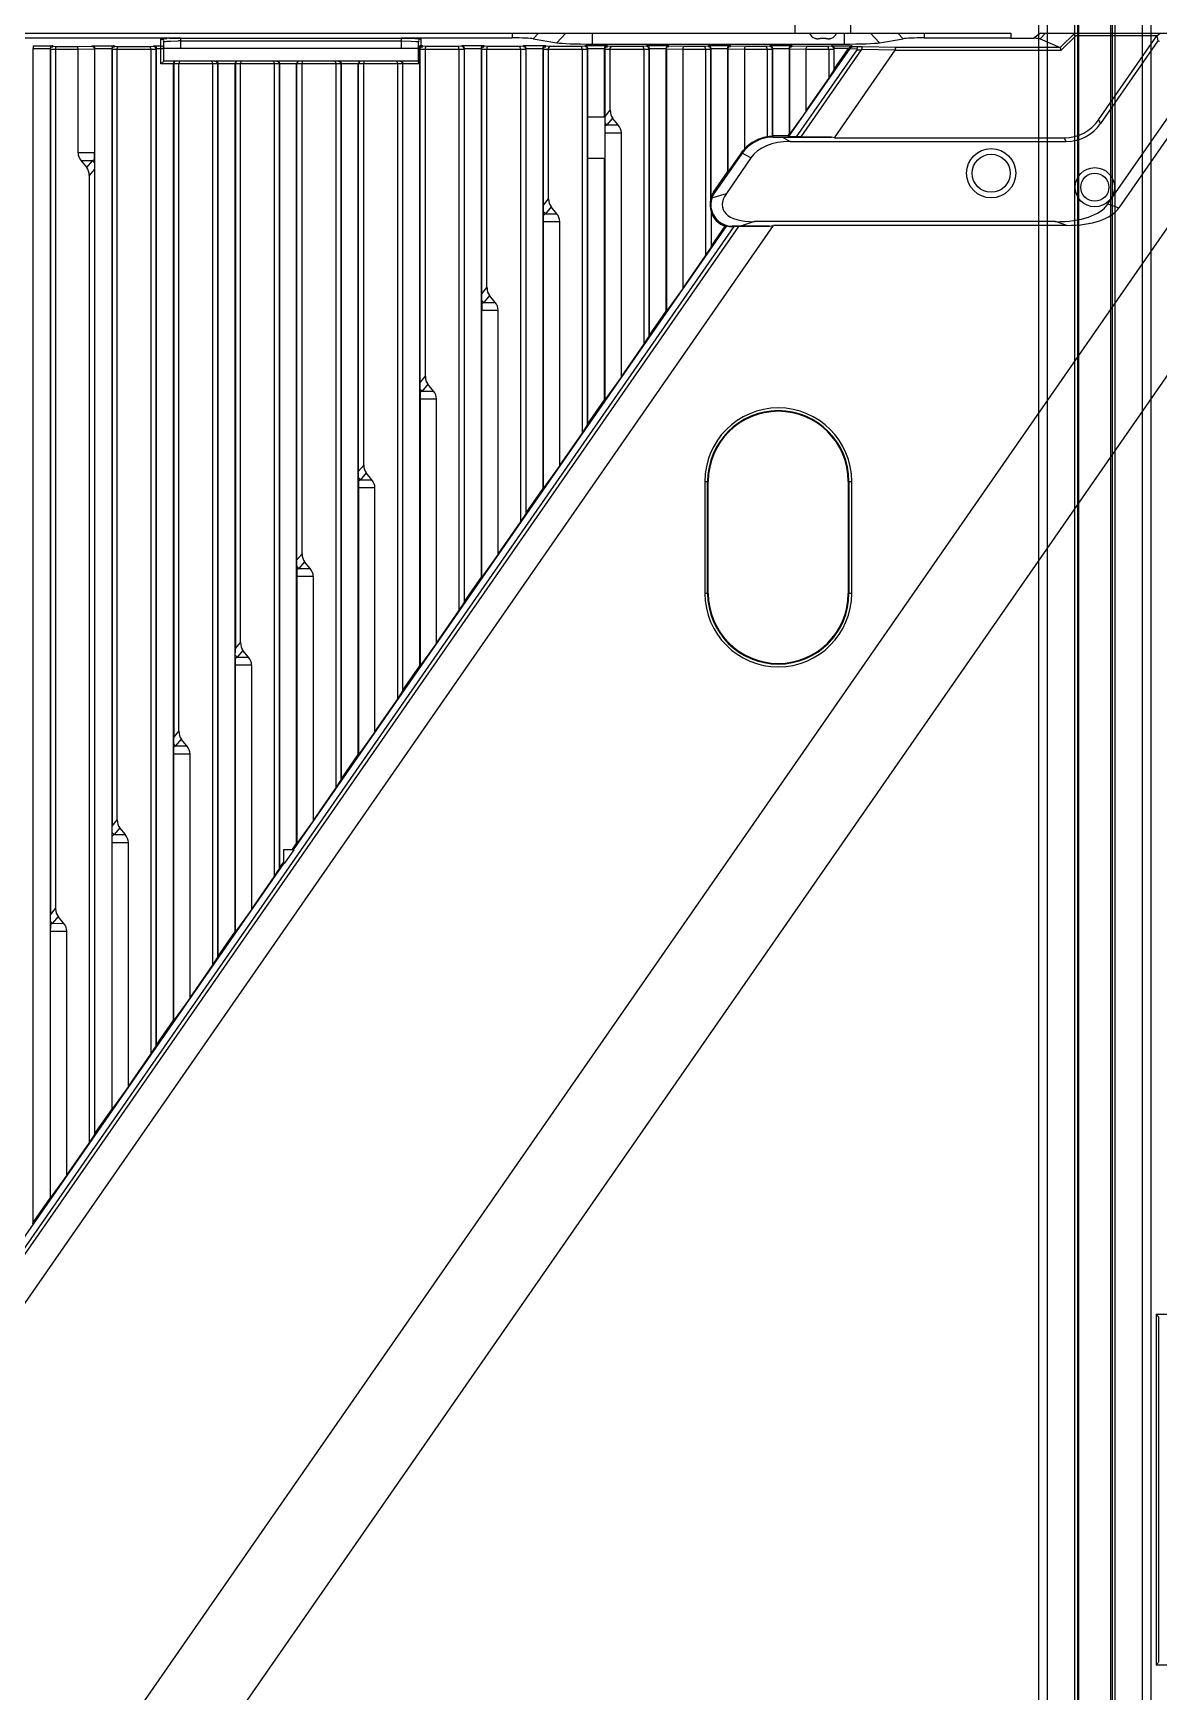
# Model space of a CAD drawing. Header units: millimetres. Extents: x 389 to 17466, y 310 to 5904.
# Drawn here: x 14527 to 14727.9, y 3277.6 to 3573.6 of the extents above; entities that cross this region are included whole.
import ezdxf

# ---------------------------------------------------------------- set-up
doc = ezdxf.new("R2010")
doc.units = ezdxf.units.MM

# ---------------------------------------------------------------- blocks, each defined once
blk = doc.blocks.new('aszfxn')
at = {"color": 7, "linetype": 'Continuous'}
for p, q in [((9650.37, 3305.69), (9650.37, 3308.69)), ((9660.32, 3305.69), (9660.32, 3308.69)), ((9505.35, 3305.69), (9688.85, 3305.69)), ((9505.35, 3304.85), (9540.65, 3304.85)), ((9537.15, 3300.19), (9537.15, 3304.63)), ((9537.6, 3304.35), (9537.65, 3304.13)), ((9538.69, 3304.78), (9540.65, 3304.81)), ((9538.86, 3304.28), (9540.25, 3304.31)), ((9540.65, 3304.81), (9540.65, 3302.98)), ((9540.65, 3304.81), (9580.05, 3304.81)), ((9540.65, 3304.32), (9580.05, 3304.32)), ((9580.05, 3304.85), (9599.85, 3304.85)), ((9580.05, 3304.81), (9580.05, 3302.98)), ((9580.05, 3304.81), (9582.01, 3304.78)), ((9580.05, 3304.32), (9581.82, 3304.28)), ((9581.82, 3304.28), (9582.67, 3304.22)), ((9583.52, 3304.66), (9583.55, 3304.63)), ((9583.55, 3304.63), (9583.55, 3303.45)), ((9599.85, 3305.69), (9599.85, 3304.85)), ((9604.54, 3305.69), (9603.61, 3304.7)), ((9603.61, 3304.7), (9607.83, 3303.99)), ((9607.83, 3303.99), (9609.43, 3305.69)), ((9614.13, 3305.69), (9614.13, 3303.74)), ((9659.13, 3305.69), (9659.13, 3303.74)), ((9663.82, 3305.69), (9665.43, 3303.99)), ((9665.43, 3303.99), (9669.64, 3304.7)), ((9669.64, 3304.7), (9668.71, 3305.69)), ((9673.41, 3305.69), (9673.41, 3304.85)), ((9673.41, 3304.85), (9688.85, 3304.85)), ((9688.85, 3305.69), (9688.85, 3304.85)), ((9689.35, 3304.79), (9692.94, 3304.79)), ((9694.16, 3305.69), (9692.94, 3304.79)), ((9695.08, 3305.69), (9694.07, 3304.67)), ((9694.07, 3304.67), (9697.67, 3303.14)), ((9694.16, 3305.69), (9720.05, 3305.69)), ((9700.26, 3305.69), (9697.67, 3303.14)), ((9700.47, 3305.19), (9697.87, 3302.64)), ((9714.93, 3305.19), (9700.47, 3305.19)), ((9704.54, 3290.23), (9714.93, 3305.19)), ((9715.13, 3304.31), (9704.89, 3289.57)), ((9714.93, 3305.19), (9715.54, 3305.69)), ((9714.95, 3305.22), (9715.13, 3304.31)), ((9715.13, 3304.31), (9715.42, 3304.29)), ((9514.32, 3303.4), (9514.37, 3303.45)), ((9514.35, 3093.42), (9514.35, 3302.95)), ((9514.35, 3302.95), (9517.35, 3302.95)), ((9514.37, 3303.45), (9517.82, 3303.45)), ((9517.35, 3302.95), (9517.35, 3097.74)), ((9517.35, 3302.93), (9517.43, 3302.84)), ((9517.43, 3302.86), (9518.35, 3302.81)), ((9517.43, 3302.84), (9517.43, 3148.35)), ((9517.82, 3303.45), (9517.92, 3303.35)), ((9517.92, 3303.35), (9518.55, 3303.32)), ((9518.35, 3302.82), (9522.35, 3302.82)), ((9518.35, 3302.81), (9518.35, 3149.43)), ((9518.55, 3303.32), (9522.23, 3303.32)), ((9522.23, 3303.32), (9524.81, 3303.39)), ((9522.35, 3302.82), (9525.29, 3302.9)), ((9522.35, 3284.32), (9522.35, 3302.82)), ((9524.81, 3303.39), (9524.87, 3303.45)), ((9524.87, 3303.45), (9528.82, 3303.45)), ((9525.29, 3302.87), (9525.35, 3302.93)), ((9525.29, 3302.9), (9525.29, 3284.31)), ((9525.35, 3109.25), (9525.35, 3302.95)), ((9525.35, 3302.95), (9528.35, 3302.95)), ((9528.35, 3302.95), (9528.35, 3113.57)), ((9528.35, 3302.93), (9528.43, 3302.84)), ((9528.43, 3302.86), (9529.35, 3302.81)), ((9528.43, 3302.84), (9528.43, 3164.18)), ((9528.82, 3303.45), (9528.92, 3303.35)), ((9528.92, 3303.35), (9529.55, 3303.32)), ((9529.35, 3165.27), (9529.35, 3302.82)), ((9529.35, 3302.82), (9535.35, 3302.82)), ((9529.55, 3303.32), (9535.14, 3303.32)), ((9535.14, 3303.32), (9535.78, 3303.35)), ((9535.35, 3302.81), (9536.26, 3302.86)), ((9535.35, 3302.82), (9535.35, 3123.42)), ((9535.78, 3303.35), (9535.87, 3303.45)), ((9535.87, 3303.45), (9537.15, 3303.45)), ((9536.26, 3302.84), (9536.35, 3302.93)), ((9536.26, 3302.86), (9536.26, 3124.82)), ((9536.35, 3125.09), (9536.35, 3302.95)), ((9536.35, 3302.95), (9537.65, 3302.95)), ((9537.65, 3300.69), (9537.65, 3304.13)), ((9580.05, 3302.98), (9540.65, 3302.98)), ((9583.05, 3304.13), (9583.05, 3300.59)), ((9583.24, 3303.34), (9583.17, 3303.26)), ((9583.25, 3302.95), (9583.25, 3300.19)), ((9583.35, 3302.95), (9583.25, 3302.95)), ((9583.35, 3192.74), (9583.35, 3302.95)), ((9583.42, 3303.31), (9583.46, 3303.26)), ((9583.43, 3303.19), (9583.46, 3303.05)), ((9583.43, 3302.86), (9584.35, 3302.81)), ((9583.43, 3243.35), (9583.43, 3302.84)), ((9583.82, 3303.45), (9583.55, 3303.45)), ((9583.67, 3303.28), (9583.81, 3303.21)), ((9583.82, 3303.45), (9583.92, 3303.35)), ((9584.55, 3303.32), (9583.92, 3303.35)), ((9584.35, 3302.82), (9590.35, 3302.82)), ((9584.35, 3244.44), (9584.35, 3302.81)), ((9590.14, 3303.32), (9584.55, 3303.32)), ((9590.78, 3303.35), (9590.14, 3303.32)), ((9590.35, 3302.81), (9591.26, 3302.86)), ((9590.35, 3302.81), (9590.35, 3202.59)), ((9590.87, 3303.45), (9590.78, 3303.35)), ((9594.82, 3303.45), (9590.87, 3303.45)), ((9591.26, 3302.84), (9591.35, 3302.93)), ((9591.26, 3302.84), (9591.26, 3203.99)), ((9591.35, 3302.95), (9594.35, 3302.95)), ((9591.35, 3204.26), (9591.35, 3302.93)), ((9594.35, 3208.58), (9594.35, 3302.95)), ((9594.35, 3302.93), (9594.43, 3302.84)), ((9594.43, 3302.86), (9595.35, 3302.81)), ((9594.43, 3259.19), (9594.43, 3302.84)), ((9594.92, 3303.35), (9594.82, 3303.45)), ((9595.55, 3303.32), (9594.92, 3303.35)), ((9595.35, 3302.82), (9601.35, 3302.82)), ((9595.35, 3260.27), (9595.35, 3302.81)), ((9601.14, 3303.32), (9595.55, 3303.32)), ((9601.78, 3303.35), (9601.14, 3303.32)), ((9601.35, 3302.81), (9602.26, 3302.86)), ((9601.35, 3302.81), (9601.35, 3218.42)), ((9601.87, 3303.45), (9601.78, 3303.35)), ((9605.82, 3303.45), (9601.87, 3303.45)), ((9602.26, 3302.84), (9602.35, 3302.93)), ((9602.26, 3302.84), (9602.26, 3219.83)), ((9602.35, 3302.95), (9605.35, 3302.95)), ((9602.35, 3220.09), (9602.35, 3302.93)), ((9605.35, 3224.41), (9605.35, 3302.95)), ((9605.35, 3302.93), (9605.43, 3302.84)), ((9605.43, 3302.86), (9606.35, 3302.81)), ((9605.43, 3275.02), (9605.43, 3302.84)), ((9605.92, 3303.35), (9605.82, 3303.45)), ((9606.55, 3303.32), (9605.92, 3303.35)), ((9606.35, 3302.82), (9612.35, 3302.82)), ((9606.35, 3276.11), (9606.35, 3302.81)), ((9612.14, 3303.32), (9606.55, 3303.32)), ((9612.78, 3303.35), (9612.14, 3303.32)), ((9612.35, 3302.81), (9613.26, 3302.86)), ((9612.35, 3302.81), (9612.35, 3234.26)), ((9612.87, 3303.45), (9612.78, 3303.35)), ((9616.82, 3303.45), (9612.87, 3303.45)), ((9613.26, 3302.84), (9613.35, 3302.93)), ((9613.26, 3302.84), (9613.26, 3235.66)), ((9613.35, 3302.95), (9616.35, 3302.95)), ((9613.35, 3290.69), (9613.35, 3302.93)), ((9614.13, 3303.74), (9659.13, 3303.74)), ((9616.35, 3290.69), (9616.35, 3302.95)), ((9616.35, 3302.93), (9616.43, 3302.84)), ((9616.43, 3302.86), (9617.35, 3302.81)), ((9616.43, 3290.85), (9616.43, 3302.84)), ((9616.92, 3303.35), (9616.82, 3303.45)), ((9617.55, 3303.32), (9616.92, 3303.35)), ((9617.35, 3302.82), (9623.35, 3302.82)), ((9617.35, 3291.94), (9617.35, 3302.81)), ((9623.14, 3303.32), (9617.55, 3303.32)), ((9623.78, 3303.35), (9623.14, 3303.32)), ((9623.35, 3302.81), (9624.26, 3302.86)), ((9623.35, 3302.81), (9623.35, 3250.09)), ((9623.87, 3303.45), (9623.78, 3303.35)), ((9627.82, 3303.45), (9623.87, 3303.45)), ((9624.26, 3302.84), (9624.35, 3302.93)), ((9624.26, 3302.84), (9624.26, 3251.5)), ((9624.35, 3302.95), (9627.35, 3302.95)), ((9624.35, 3251.76), (9624.35, 3302.93)), ((9627.35, 3256.08), (9627.35, 3302.95)), ((9627.35, 3302.93), (9627.4, 3302.87)), ((9627.4, 3302.9), (9627.4, 3256.06)), ((9627.4, 3302.9), (9630.35, 3302.82)), ((9627.89, 3303.39), (9627.82, 3303.45)), ((9630.47, 3303.32), (9627.89, 3303.39)), ((9630.35, 3260.17), (9630.35, 3302.82)), ((9630.35, 3302.82), (9634.35, 3302.82)), ((9634.14, 3303.32), (9630.47, 3303.32)), ((9634.78, 3303.35), (9634.14, 3303.32)), ((9634.35, 3302.81), (9635.26, 3302.86)), ((9634.35, 3302.81), (9634.35, 3265.93)), ((9634.87, 3303.45), (9634.78, 3303.35)), ((9638.82, 3303.45), (9634.87, 3303.45)), ((9635.26, 3302.84), (9635.35, 3302.93)), ((9635.26, 3302.84), (9635.26, 3275.97)), ((9635.35, 3302.95), (9638.35, 3302.95)), ((9635.35, 3276.43), (9635.35, 3302.93)), ((9638.35, 3280.98), (9638.35, 3302.95)), ((9638.35, 3302.93), (9638.4, 3302.87)), ((9638.4, 3302.9), (9641.35, 3302.82)), ((9638.4, 3280.99), (9638.4, 3302.87)), ((9638.89, 3303.39), (9638.82, 3303.45)), ((9641.47, 3303.32), (9638.89, 3303.39)), ((9641.35, 3285.03), (9641.35, 3302.82)), ((9641.35, 3302.82), (9645.35, 3302.82)), ((9645.14, 3303.32), (9641.47, 3303.32)), ((9645.78, 3303.35), (9645.14, 3303.32)), ((9645.35, 3302.81), (9646.26, 3302.86)), ((9645.35, 3302.81), (9645.35, 3287.18)), ((9645.87, 3303.45), (9645.78, 3303.35)), ((9649.82, 3303.45), (9645.87, 3303.45)), ((9646.26, 3302.84), (9646.35, 3302.93)), ((9646.26, 3302.84), (9646.26, 3287.29)), ((9646.35, 3302.95), (9649.35, 3302.95)), ((9646.35, 3287.35), (9646.35, 3302.93)), ((9660.11, 3302.96), (9649.19, 3287.24)), ((9649.35, 3287.75), (9649.35, 3302.95)), ((9649.35, 3302.93), (9649.4, 3302.87)), ((9649.4, 3302.9), (9652.35, 3302.82)), ((9649.4, 3287.73), (9649.4, 3302.87)), ((9649.89, 3303.39), (9649.82, 3303.45)), ((9652.47, 3303.32), (9649.89, 3303.39)), ((9661.35, 3302.74), (9650.56, 3287.21)), ((9651.41, 3287.21), (9662.2, 3302.74)), ((9652.35, 3291.84), (9652.35, 3302.82)), ((9652.35, 3302.82), (9656.35, 3302.82)), ((9656.14, 3303.32), (9652.47, 3303.32)), ((9656.78, 3303.35), (9656.14, 3303.32)), ((9656.35, 3302.81), (9657.26, 3302.86)), ((9656.35, 3302.81), (9656.35, 3297.6)), ((9656.87, 3303.45), (9656.78, 3303.35)), ((9656.87, 3303.45), (9660.49, 3303.45)), ((9657.26, 3302.84), (9657.35, 3302.93)), ((9657.26, 3302.84), (9657.26, 3299)), ((9657.35, 3299.26), (9659.91, 3302.95)), ((9659.91, 3302.95), (9657.35, 3302.95)), ((9657.35, 3299.26), (9657.35, 3302.93)), ((9657.36, 3287.02), (9668.21, 3302.64)), ((9660.18, 3303.05), (9660.09, 3303.22)), ((9660.11, 3302.96), (9661.42, 3302.91)), ((9660.58, 3303.28), (9660.49, 3303.45)), ((9661.55, 3303.24), (9660.58, 3303.28)), ((9661.35, 3302.74), (9662.2, 3302.74)), ((9662.32, 3303.24), (9661.55, 3303.24)), ((9662.24, 3302.85), (9668.25, 3302.74)), ((9668.33, 3303.14), (9662.32, 3303.24)), ((9668.21, 3302.64), (9670.92, 3302.67)), ((9670.92, 3303.14), (9668.33, 3303.14)), ((9697.67, 3303.14), (9670.92, 3303.14)), ((9670.92, 3302.67), (9697.87, 3302.64)), ((9697.87, 3302.64), (9697.71, 3303.04)), ((9537.65, 3300.69), (9537.15, 3300.19)), ((9539.35, 3300.19), (9537.15, 3300.19)), ((9539.82, 3300.69), (9537.65, 3300.69)), ((9539.35, 3300.19), (9539.35, 3129.41)), ((9539.41, 3300.45), (9539.45, 3300.29)), ((9539.43, 3300.19), (9539.43, 3180.01)), ((9547.26, 3300.19), (9539.43, 3300.19)), ((9546.78, 3300.69), (9539.92, 3300.69)), ((9540.35, 3181.1), (9540.35, 3300.19)), ((9540.37, 3300.44), (9540.4, 3300.29)), ((9546.32, 3300.44), (9546.3, 3300.29)), ((9546.35, 3300.19), (9546.35, 3139.25)), ((9550.82, 3300.69), (9546.87, 3300.69)), ((9547.28, 3300.45), (9547.25, 3300.29)), ((9547.26, 3300.19), (9547.26, 3140.66)), ((9547.35, 3140.92), (9547.35, 3300.19)), ((9550.35, 3300.19), (9547.35, 3300.19)), ((9550.35, 3300.19), (9550.35, 3145.24)), ((9550.41, 3300.45), (9550.45, 3300.29)), ((9550.43, 3300.19), (9550.43, 3195.85)), ((9558.26, 3300.19), (9550.43, 3300.19)), ((9557.78, 3300.69), (9550.92, 3300.69)), ((9551.35, 3196.93), (9551.35, 3300.19)), ((9551.37, 3300.44), (9551.4, 3300.29)), ((9557.32, 3300.44), (9557.3, 3300.29)), ((9557.35, 3300.19), (9557.35, 3155.09)), ((9561.82, 3300.69), (9557.87, 3300.69)), ((9558.28, 3300.45), (9558.25, 3300.29)), ((9558.26, 3300.19), (9558.26, 3156.49)), ((9558.35, 3156.76), (9558.35, 3300.19)), ((9561.35, 3300.19), (9558.35, 3300.19)), ((9561.35, 3161.07), (9561.35, 3300.19)), ((9561.41, 3300.45), (9561.45, 3300.29)), ((9561.43, 3211.68), (9561.43, 3300.19)), ((9569.26, 3300.19), (9561.43, 3300.19)), ((9568.78, 3300.69), (9561.92, 3300.69)), ((9562.35, 3212.77), (9562.35, 3300.19)), ((9562.37, 3300.44), (9562.4, 3300.29)), ((9568.32, 3300.44), (9568.3, 3300.29)), ((9568.35, 3300.19), (9568.35, 3170.92)), ((9572.82, 3300.69), (9568.87, 3300.69)), ((9569.28, 3300.45), (9569.25, 3300.29)), ((9569.26, 3300.19), (9569.26, 3172.32)), ((9569.35, 3172.59), (9569.35, 3300.19)), ((9572.35, 3300.19), (9569.35, 3300.19)), ((9572.35, 3176.91), (9572.35, 3300.19)), ((9572.41, 3300.45), (9572.45, 3300.29)), ((9572.43, 3227.52), (9572.43, 3300.19)), ((9580.26, 3300.19), (9572.43, 3300.19)), ((9579.78, 3300.69), (9572.92, 3300.69)), ((9573.35, 3228.6), (9573.35, 3300.19)), ((9573.37, 3300.44), (9573.4, 3300.29)), ((9579.32, 3300.44), (9579.3, 3300.29)), ((9579.35, 3300.19), (9579.35, 3186.76)), ((9583.05, 3300.69), (9579.87, 3300.69)), ((9580.28, 3300.45), (9580.25, 3300.29)), ((9580.26, 3300.19), (9580.26, 3188.16)), ((9580.35, 3188.42), (9580.35, 3300.19)), ((9583.25, 3300.19), (9580.35, 3300.19)), ((9583.05, 3300.59), (9583.15, 3300.35)), ((9583.15, 3300.35), (9583.25, 3300.19)), ((9656.35, 3297.6), (9657.26, 3299)), ((9657.26, 3299), (9657.35, 3299.26)), ((9652.35, 3291.84), (9656.35, 3297.6)), ((9706.19, 3275.2), (9719.85, 3294.87)), ((9613.31, 3290.69), (9613.31, 3283.29)), ((9616.39, 3290.69), (9613.31, 3290.69)), ((9616.39, 3290.69), (9616.39, 3283.29)), ((9616.43, 3290.83), (9617.35, 3291.94)), ((9617.78, 3290.52), (9616.77, 3289.3)), ((9618.79, 3289.3), (9617.78, 3290.52)), ((9651.54, 3290.71), (9649.4, 3287.73)), ((9651.56, 3290.71), (9651.54, 3290.71)), ((9704.54, 3290.23), (9704.89, 3289.57)), ((9719.85, 3291.36), (9708.17, 3274.53)), ((9616.4, 3287.92), (9616.4, 3240.23)), ((9616.4, 3287.92), (9619.35, 3287.92)), ((9616.77, 3289.3), (9616.41, 3289.04)), ((9616.77, 3289.3), (9618.79, 3289.3)), ((9619.35, 3244.33), (9619.35, 3287.92)), ((9646.26, 3287.29), (9646.35, 3287.35)), ((9646.26, 3287.29), (9646.43, 3287.3)), ((9649.07, 3287.35), (9646.35, 3287.35)), ((9646.43, 3287.15), (9646.43, 3287.3)), ((9648.08, 3287.15), (9656.86, 3287.15)), ((9648.08, 3287.15), (9649.47, 3286.35)), ((9649.07, 3287.35), (9649.35, 3287.75)), ((9649.19, 3287.24), (9649.07, 3287.35)), ((9650.56, 3287.21), (9649.19, 3287.24)), ((9649.4, 3287.73), (9649.35, 3287.75)), ((9651.41, 3287.21), (9650.56, 3287.21)), ((9656.86, 3287.15), (9651.41, 3287.21)), ((9657.36, 3287.02), (9656.86, 3287.15)), ((9657.36, 3287.02), (9698.39, 3287.02)), ((9698.74, 3286.35), (9698.39, 3287.02)), ((9525.29, 3284.31), (9522.35, 3284.32)), ((9640.88, 3284.28), (9635.98, 3277.21)), ((9640.75, 3284.3), (9638.4, 3280.99)), ((9640.75, 3284.3), (9640.85, 3284.23)), ((9642.47, 3283.41), (9640.88, 3284.28)), ((9649.47, 3286.35), (9698.74, 3286.35)), ((9524.92, 3282.93), (9522.9, 3282.93)), ((9522.9, 3282.93), (9523.91, 3281.71)), ((9523.91, 3281.71), (9524.92, 3282.93)), ((9525.26, 3281.4), (9524.35, 3280.29)), ((9524.92, 3282.93), (9525.28, 3283.2)), ((9525.26, 3281.38), (9525.26, 3108.99)), ((9616.39, 3283.29), (9613.31, 3283.29)), ((9613.35, 3235.93), (9613.35, 3283.32)), ((9616.35, 3240.25), (9616.35, 3283.32)), ((9635.81, 3277.33), (9638.35, 3280.98)), ((9642.47, 3283.41), (9638.09, 3277.1)), ((9638.4, 3280.99), (9638.35, 3280.98)), ((9524.35, 3280.29), (9524.35, 3107.58)), ((9605.43, 3275), (9606.35, 3276.11)), ((9606.78, 3274.69), (9605.77, 3273.47)), ((9607.79, 3273.47), (9606.78, 3274.69)), ((9635.5, 3276.27), (9638.09, 3277.1)), ((9635.98, 3277.21), (9635.81, 3277.33)), ((9706.19, 3275.2), (9708.17, 3274.53)), ((9717.32, 3271.69), (9409.6, 2828.73)), ((9605.4, 3272.08), (9605.4, 3224.39)), ((9605.4, 3272.08), (9608.35, 3272.08)), ((9605.77, 3273.47), (9605.41, 3273.2)), ((9605.77, 3273.47), (9607.79, 3273.47)), ((9608.35, 3228.5), (9608.35, 3272.08)), ((9635.35, 3273.82), (9635.35, 3267.46)), ((9643.11, 3272.05), (9640.62, 3271.25)), ((9696.86, 3272.05), (9643.11, 3272.05)), ((9698.83, 3271.38), (9696.86, 3272.05)), ((9639.42, 3271.18), (9506.86, 3080.36)), ((9507.63, 3080.24), (9640.28, 3271.18)), ((9507.84, 3071.78), (9646.5, 3271.38)), ((9638.11, 3271.28), (9560.73, 3159.89)), ((9635.35, 3267.6), (9637.88, 3271.24)), ((9639.1, 3271.18), (9639.1, 3271.24)), ((9639.1, 3271.18), (9639.42, 3271.18)), ((9640.28, 3271.18), (9639.42, 3271.18)), ((9640.28, 3271.18), (9645.81, 3271.25)), ((9645.81, 3271.25), (9640.62, 3271.25)), ((9645.81, 3271.25), (9646.5, 3271.38)), ((9698.83, 3271.38), (9646.5, 3271.38)), ((9630.35, 3260.17), (9634.35, 3265.93)), ((9634.35, 3265.93), (9635.35, 3267.46)), ((9594.43, 3259.16), (9595.35, 3260.27)), ((9630.35, 3260.17), (9627.4, 3256.06)), ((9594.77, 3257.64), (9594.41, 3257.37)), ((9595.78, 3258.86), (9594.77, 3257.64)), ((9594.77, 3257.64), (9596.79, 3257.63)), ((9596.79, 3257.63), (9595.78, 3258.86)), ((9594.4, 3208.56), (9594.4, 3256.26)), ((9594.4, 3256.25), (9597.35, 3256.25)), ((9597.35, 3212.67), (9597.35, 3256.25)), ((9624.35, 3251.76), (9627.35, 3256.08)), ((9627.4, 3256.06), (9627.35, 3256.08)), ((9623.35, 3250.09), (9624.26, 3251.5)), ((9624.26, 3251.5), (9624.35, 3251.76)), ((9619.35, 3244.33), (9623.35, 3250.09)), ((9717.42, 3245.55), (9427.79, 2828.63)), ((9583.43, 3243.33), (9584.35, 3244.44)), ((9584.78, 3243.02), (9583.77, 3241.8)), ((9585.79, 3241.8), (9584.78, 3243.02)), ((9619.35, 3244.33), (9616.4, 3240.23)), ((9583.4, 3240.42), (9583.4, 3192.73)), ((9583.4, 3240.42), (9586.35, 3240.41)), ((9583.77, 3241.8), (9583.41, 3241.53)), ((9583.77, 3241.8), (9585.79, 3241.8)), ((9586.35, 3196.83), (9586.35, 3240.41)), ((9613.35, 3235.93), (9616.35, 3240.25)), ((9616.4, 3240.23), (9616.35, 3240.25)), ((9608.35, 3228.5), (9612.35, 3234.26)), ((9612.35, 3234.26), (9613.26, 3235.66)), ((9613.26, 3235.66), (9613.35, 3235.93)), ((9572.43, 3227.5), (9573.35, 3228.6)), ((9608.35, 3228.5), (9605.4, 3224.39)), ((9572.4, 3224.58), (9572.4, 3176.89)), ((9572.4, 3224.58), (9575.35, 3224.58)), ((9572.77, 3225.97), (9572.41, 3225.7)), ((9573.78, 3227.19), (9572.77, 3225.97)), ((9572.77, 3225.97), (9574.79, 3225.97)), ((9574.79, 3225.97), (9573.78, 3227.19)), ((9575.35, 3181), (9575.35, 3224.58)), ((9602.35, 3220.09), (9605.35, 3224.41)), ((9605.4, 3224.39), (9605.35, 3224.41)), ((9634.23, 3225.69), (9634.85, 3225.69)), ((9634.23, 3225.69), (9634.23, 3205.69)), ((9634.73, 3205.69), (9634.73, 3225.69)), ((9634.85, 3205.69), (9634.85, 3225.69)), ((9659.85, 3225.69), (9660.46, 3225.69)), ((9659.85, 3225.69), (9659.85, 3205.69)), ((9659.97, 3225.69), (9659.97, 3205.69)), ((9660.46, 3205.69), (9660.46, 3225.69)), ((9597.35, 3212.67), (9601.35, 3218.42)), ((9601.35, 3218.42), (9602.26, 3219.83)), ((9602.26, 3219.83), (9602.35, 3220.09)), ((9561.43, 3211.66), (9562.35, 3212.77)), ((9597.35, 3212.67), (9594.4, 3208.56)), ((9561.77, 3210.13), (9561.41, 3209.87)), ((9562.78, 3211.35), (9561.77, 3210.13)), ((9561.77, 3210.13), (9563.79, 3210.13)), ((9563.79, 3210.13), (9562.78, 3211.35)), ((9561.4, 3208.75), (9561.4, 3161.06)), ((9561.4, 3208.75), (9564.35, 3208.74)), ((9564.35, 3165.16), (9564.35, 3208.74)), ((9591.35, 3204.26), (9594.35, 3208.58)), ((9594.4, 3208.56), (9594.35, 3208.58)), ((9590.35, 3202.59), (9591.26, 3203.99)), ((9591.26, 3203.99), (9591.35, 3204.26)), ((9634.85, 3205.69), (9634.23, 3205.69)), ((9660.46, 3205.69), (9659.85, 3205.69)), ((9586.35, 3196.83), (9590.35, 3202.59)), ((9550.43, 3195.83), (9551.35, 3196.93)), ((9551.78, 3195.52), (9550.77, 3194.3)), ((9552.79, 3194.3), (9551.78, 3195.52)), ((9586.35, 3196.83), (9583.4, 3192.73)), ((9550.4, 3192.91), (9550.4, 3145.22)), ((9550.4, 3192.91), (9553.35, 3192.91)), ((9550.77, 3194.3), (9550.41, 3194.03)), ((9550.77, 3194.3), (9552.79, 3194.3)), ((9553.35, 3149.33), (9553.35, 3192.91)), ((9580.35, 3188.42), (9583.35, 3192.74)), ((9583.4, 3192.73), (9583.35, 3192.74)), ((9575.35, 3181), (9579.35, 3186.76)), ((9579.35, 3186.76), (9580.26, 3188.16)), ((9580.26, 3188.16), (9580.35, 3188.42)), ((9539.43, 3179.99), (9540.35, 3181.1)), ((9575.35, 3181), (9572.4, 3176.89)), ((9539.4, 3177.08), (9539.4, 3129.39)), ((9539.4, 3177.08), (9542.35, 3177.07)), ((9539.77, 3178.46), (9539.41, 3178.2)), ((9540.78, 3179.68), (9539.77, 3178.46)), ((9539.77, 3178.46), (9541.79, 3178.46)), ((9541.79, 3178.46), (9540.78, 3179.68)), ((9542.35, 3133.49), (9542.35, 3177.07)), ((9569.35, 3172.59), (9572.35, 3176.91)), ((9572.4, 3176.89), (9572.35, 3176.91)), ((9568.35, 3170.92), (9569.26, 3172.32)), ((9569.26, 3172.32), (9569.35, 3172.59)), ((9564.35, 3165.16), (9568.35, 3170.92)), ((9528.43, 3164.16), (9529.35, 3165.27)), ((9564.35, 3165.16), (9561.4, 3161.06)), ((9528.77, 3162.63), (9528.41, 3162.36)), ((9529.78, 3163.85), (9528.77, 3162.63)), ((9528.77, 3162.63), (9530.79, 3162.63)), ((9530.79, 3162.63), (9529.78, 3163.85)), ((9528.4, 3161.24), (9528.4, 3113.55)), ((9528.4, 3161.24), (9531.35, 3161.24)), ((9531.35, 3117.66), (9531.35, 3161.24)), ((9560.87, 3159.93), (9559.02, 3159.93)), ((9559.02, 3159.93), (9559.02, 3157.56)), ((9560.87, 3159.93), (9559.22, 3157.56)), ((9560.61, 3160.02), (9561.35, 3161.07)), ((9561.4, 3161.06), (9561.35, 3161.07)), ((9559.08, 3157.52), (9506.12, 3081.29)), ((9557.35, 3155.09), (9558.26, 3156.49)), ((9558.35, 3156.76), (9558.94, 3157.61)), ((9559.02, 3157.56), (9559.22, 3157.56)), ((9553.35, 3149.33), (9557.35, 3155.09)), ((9517.43, 3148.32), (9518.35, 3149.43)), ((9518.78, 3148.02), (9517.77, 3146.8)), ((9519.79, 3146.79), (9518.78, 3148.02)), ((9553.35, 3149.33), (9550.4, 3145.22)), ((9517.4, 3145.41), (9517.4, 3097.72)), ((9517.4, 3145.41), (9520.35, 3145.41)), ((9517.77, 3146.8), (9517.41, 3146.53)), ((9517.77, 3146.8), (9519.79, 3146.79)), ((9520.35, 3101.83), (9520.35, 3145.41)), ((9547.35, 3140.92), (9550.35, 3145.24)), ((9550.4, 3145.22), (9550.35, 3145.24)), ((9542.35, 3133.49), (9546.35, 3139.25)), ((9546.35, 3139.25), (9547.26, 3140.66)), ((9547.26, 3140.66), (9547.35, 3140.92)), ((9542.35, 3133.49), (9539.4, 3129.39)), ((9536.35, 3125.09), (9539.35, 3129.41)), ((9539.4, 3129.39), (9539.35, 3129.41)), ((9535.35, 3123.42), (9536.26, 3124.82)), ((9536.26, 3124.82), (9536.35, 3125.09)), ((9531.35, 3117.66), (9535.35, 3123.42)), ((9531.35, 3117.66), (9528.4, 3113.55)), ((9525.35, 3109.25), (9528.35, 3113.57)), ((9528.4, 3113.55), (9528.35, 3113.57)), ((9524.35, 3107.58), (9525.26, 3108.99)), ((9525.26, 3108.99), (9525.35, 3109.25)), ((9520.35, 3101.83), (9524.35, 3107.58)), ((9520.35, 3101.83), (9517.4, 3097.72)), ((9514.35, 3093.42), (9517.35, 3097.74)), ((9517.4, 3097.72), (9517.35, 3097.74)), ((9514.26, 3093.15), (9514.35, 3093.42)), ((9717.9, 3076.97), (9714.78, 3076.97)), ((9714.78, 3076.97), (9714.78, 3014.42)), ((9715.28, 3076.47), (9714.96, 3076.78)), ((9715.28, 3014.92), (9715.28, 3076.47)), ((9714.78, 3014.42), (9715.2, 3014.85)), ((9714.78, 3014.42), (9717.9, 3014.42)), ((9715.2, 3014.85), (9715.18, 3014.82)), ((9653.85, 2824.78), (9653.85, 2824.81)), ((9654.85, 2824.69), (9654.48, 2824.69)), ((9654.85, 2824.69), (9654.85, 2824.81)), ((9655.85, 2824.81), (9655.85, 2824.69)), ((9656.21, 2824.69), (9655.85, 2824.69)), ((9656.85, 2824.81), (9656.85, 2824.78))]:
    blk.add_line(p, q, dxfattribs=at)
for points in [[(9583.05, 3302.94), (9583.07, 3302.94), (9583.15, 3302.95), (9583.25, 3302.95)], [(9660.09, 3303.22), (9660.04, 3303.15), (9659.99, 3303.07), (9659.93, 3302.98)], [(9661.42, 3302.91), (9661.41, 3302.88), (9661.39, 3302.82), (9661.35, 3302.75)]]:
    blk.add_lwpolyline(points, dxfattribs=at)
for centre, radius in [((9685.35, 3280.69), 4.4), ((9685.35, 3280.69), 3.4), ((9703.85, 3278.19), 3.5), ((9703.85, 3278.19), 2.5)]:
    blk.add_circle(centre, radius, dxfattribs=at)
for centre, radius, start, end in [((9539.75, 3274.18), 30.62, 91.99, 92.9352), ((9540.65, 3255.76), 48.56, 89.9986, 90.4709), ((9488.83, 3291.5), 127.61, 358.8932, 359.1745), ((9534.08, 3290.9), 82.35, 359.1399, 359.8556), ((9620.16, 3292.97), 4.99, 221.468, 227.2637), ((9541.21, 3290.85), 75.22, 359.8778, 0.0002), ((9679.87, 3287.93), 63.47, 179.0025, 180.0075), ((9646.43, 3280.35), 6.91, 99.0385, 137.37), ((9646.68, 3280.33), 6.97, 93.3954, 100.9988), ((9461.82, 3284.3), 63.47, 359.0025, 0.0075), ((9521.53, 3279.26), 4.99, 41.468, 47.2637), ((9606.57, 3281.34), 81.31, 179.1383, 179.9765), ((9653.07, 3280.73), 127.81, 178.8935, 179.1743), ((9524.12, 3275.05), 81.31, 359.1383, 359.9765), ((9639.16, 3275.06), 3.85, 161.6519, 180.2255), ((9639.1, 3275.05), 4, 145.2309, 159.7206), ((9668.87, 3272.1), 63.47, 179.0025, 180.0075), ((9477.8, 3275.67), 127.63, 358.8932, 359.1744), ((9609.16, 3277.14), 4.99, 221.468, 227.2637), ((9639.1, 3275.05), 4, 200.2794, 252.1984), ((9657.87, 3256.26), 63.47, 179.0025, 180.0075), ((9466.78, 3259.84), 127.65, 358.8933, 359.1744), ((9513.12, 3259.22), 81.31, 359.1383, 359.9765), ((9598.16, 3261.3), 4.99, 221.468, 227.2637), ((9455.75, 3244), 127.68, 358.8933, 359.1744), ((9502.12, 3243.39), 81.31, 359.1383, 359.9765), ((9587.16, 3245.47), 4.99, 221.468, 227.2637), ((9646.87, 3240.43), 63.47, 179.0025, 180.0075), ((9647.35, 3225.69), 13.11, 0, 180), ((9647.35, 3225.69), 12.62, 0, 180), ((9647.35, 3225.69), 12.5, 0, 180), ((9491.12, 3227.55), 81.31, 359.1383, 359.9765), ((9635.87, 3224.6), 63.47, 179.0025, 180.0075), ((9444.73, 3228.17), 127.71, 358.8934, 359.1744), ((9576.16, 3229.63), 4.99, 221.468, 227.2637), ((9624.87, 3208.76), 63.47, 179.0025, 180.0075), ((9433.7, 3212.33), 127.74, 358.8934, 359.1744), ((9480.12, 3211.72), 81.31, 359.1383, 359.9765), ((9565.16, 3213.8), 4.99, 221.468, 227.2637), ((9647.35, 3205.69), 13.11, 180, 0), ((9647.35, 3205.69), 12.62, 180, 0), ((9647.35, 3205.69), 12.5, 180, 0), ((9422.67, 3196.5), 127.76, 358.8934, 359.1743), ((9469.12, 3195.88), 81.31, 359.1383, 359.9765), ((9554.16, 3197.96), 4.99, 221.468, 227.2637), ((9613.87, 3192.93), 63.47, 179.0025, 180.0075), ((9458.12, 3180.05), 81.31, 359.1383, 359.9765), ((9602.87, 3177.09), 63.47, 179.0025, 180.0075), ((9411.65, 3180.67), 127.79, 358.8935, 359.1743), ((9543.16, 3182.13), 4.99, 221.468, 227.2637), ((9591.87, 3161.26), 63.47, 179.0025, 180.0075), ((9400.64, 3164.83), 127.8, 358.8935, 359.1743), ((9447.12, 3164.21), 81.31, 359.1383, 359.9765), ((9532.16, 3166.3), 4.99, 221.468, 227.2637), ((9436.12, 3148.38), 81.31, 359.1383, 359.9765), ((9580.87, 3145.42), 63.47, 179.0025, 180.0075), ((9389.63, 3149), 127.81, 358.8935, 359.1743), ((9521.16, 3150.46), 4.99, 221.468, 227.2637), ((9783.96, 3146.29), 97.94, 225.0571, 225.2095), ((9654.35, 2826.19), 1.5, 199.5149, 250.5288), ((9654.44, 2826.29), 1.6, 248.2783, 253.9635), ((9654.44, 2826.3), 1.6, 248.6455, 253.962), ((9654.45, 2826.33), 1.63, 253.9569, 256.5907), ((9654.46, 2826.36), 1.66, 256.5927, 259.7755), ((9654.47, 2826.41), 1.72, 259.782, 263.2104), ((9654.47, 2826.47), 1.77, 263.2035, 265.2672), ((9654.48, 2826.58), 1.89, 265.3046, 270.0395), ((9656.21, 2826.58), 1.89, 269.9605, 274.6954), ((9656.22, 2826.47), 1.77, 274.7328, 276.7966), ((9656.23, 2826.41), 1.72, 276.7896, 280.218), ((9656.24, 2826.36), 1.66, 280.2244, 283.4073), ((9656.25, 2826.33), 1.63, 283.4094, 286.0431), ((9656.26, 2826.3), 1.6, 286.038, 291.3546), ((9656.26, 2826.29), 1.6, 286.0365, 291.7217), ((9656.35, 2826.19), 1.5, 289.4712, 340.4851)]:
    blk.add_arc(centre, radius, start, end, dxfattribs=at)
for centre, major_axis, ratio, start_param, end_param in [((9599.85, 3304.64), (3.94, 0), 0.05248, 0.299349, 1.570796), ((9673.41, 3304.64), (3.94, 0), 0.05248, 1.570796, 2.842244), ((9689.35, 3304.82), (0.5, 0), 0.052408, -3.141593, -1.570796), ((9690.16, 3304.64), (3.94, 0), 0.05248, 0.122661, 0.785693), ((9700.98, 3305.69), (0.863, 0.354), 0.409737, -2.975259, -2.356194), ((9514.37, 3302.95), (0, 0.5), 0.052408, 0.05236, 1.570796), ((9540.65, 3302.93), (3, 0), 0.017455, 1.570796, 3.141593), ((9580.05, 3302.93), (3, 0), 0.017455, 6.283185, 7.853982), ((9614.13, 3304.09), (6.6, 0), 0.05248, -2.842244, -1.570796), ((9659.13, 3304.09), (6.6, 0), 0.05248, -1.570796, -0.299349), ((9659.96, 3302.8), (0.354, 0.488), 0.053212, -1.19782, -0.988633), ((9660.68, 3302.74), (1.56, 0.12), 0.310502, -0.248867, -0.038005), ((9666.69, 3302.64), (1.56, 0.12), 0.310502, -0.248867, -0.038005), ((9621.31, 3294.33), (-3.32, -4.01), 0.537556, -0.576141, -0.102519), ((9696.65, 3297.83), (5.22, -9.98), 0.799087, -0.395949, 0.395949), ((9697, 3297.17), (-5.22, 9.98), 0.799087, -3.537542, -2.745643), ((9610.4, 3287.92), (8.94, -0.01), 0.447213, 0.000438, 0.354537), ((9634.01, 3287.74), (18.83, -0.45), 0.021083, -0.8497, -0.726126), ((9531.29, 3284.31), (8.94, -0.01), 0.447214, -3.141155, -2.787056), ((9655.26, 3275.53), (13.04, -7.49), 0.5986, 2.335701, 3.09043), ((9520.39, 3277.9), (3.32, 4.01), 0.537557, -0.57614, -0.102519), ((9610.31, 3278.5), (-3.32, -4.01), 0.537556, -0.576141, -0.102519), ((9639.24, 3275.05), (4.08, 0), 0.99939, 2.913241, 3.446996), ((9646.89, 3275.05), (11.69, 0), 0.745659, 2.981874, 3.035413), ((9639.02, 3275.1), (3.04, -2.11), 0.999657, 3.141593, 3.426849), ((9648.9, 3278.05), (11.47, 3.66), 0.415384, 2.645529, 4.056583), ((9687.01, 3282.86), (19.69, -6.66), 0.433035, -0.907913, -0.12426), ((9599.4, 3272.09), (8.94, -0.01), 0.447213, 0.000438, 0.354537), ((9688.99, 3282.2), (-19.69, 6.66), 0.433035, 2.233679, 3.017333), ((9634.4, 3278.31), (7.06, -4.9), 0.745659, -0.639674, -0.607018), ((9639.01, 3275.11), (3.23, -2.24), 0.999639, -1.196161, -0.941745), ((9626.56, 3270.92), (17.26, 0.27), 0.011165, 0.618901, 0.757531), ((9599.31, 3262.67), (-3.32, -4.01), 0.537556, -0.576141, -0.102519), ((9588.4, 3256.25), (8.94, -0.01), 0.447213, 0.000438, 0.354537), ((9588.31, 3246.83), (-3.32, -4.01), 0.537556, -0.576141, -0.102519), ((9577.4, 3240.42), (8.94, -0.01), 0.447213, 0.000438, 0.354537), ((9577.31, 3231), (-3.32, -4.01), 0.537556, -0.576141, -0.102519), ((9566.4, 3224.58), (8.94, -0.01), 0.447213, 0.000438, 0.354537), ((9566.31, 3215.16), (-3.32, -4.01), 0.537556, -0.576141, -0.102519), ((9555.4, 3208.75), (8.94, -0.01), 0.447213, 0.000438, 0.354537), ((9555.31, 3199.33), (-3.32, -4.01), 0.537556, -0.576141, -0.102519), ((9544.4, 3192.92), (8.94, -0.01), 0.447213, 0.000438, 0.354537), ((9544.31, 3183.49), (-3.32, -4.01), 0.537556, -0.576141, -0.102519), ((9533.4, 3177.08), (8.94, -0.01), 0.447213, 0.000438, 0.354537), ((9533.31, 3167.66), (-3.32, -4.01), 0.537556, -0.576141, -0.102519), ((9522.4, 3161.25), (8.94, -0.01), 0.447213, 0.000438, 0.354537), ((9522.31, 3151.82), (-3.32, -4.01), 0.537556, -0.576141, -0.102519), ((9511.4, 3145.41), (8.94, -0.01), 0.447213, 0.000438, 0.354537)]:
    blk.add_ellipse(centre, major_axis=major_axis, ratio=ratio, start_param=start_param, end_param=end_param, dxfattribs=at)
for points, knots in [([(9537.15, 3304.63), (9537.15, 3304.72), (9537.7, 3304.66), (9537.93, 3304.75), (9538.18, 3304.76)], [0, 0, 0, 0, 0.265731, 1, 1, 1, 1]), ([(9537.65, 3304.13), (9537.65, 3304.16), (9537.8, 3304.18), (9538.14, 3304.25), (9538.56, 3304.27), (9538.86, 3304.28)], [0, 0, 0, 0, 0.074454, 0.271682, 1, 1, 1, 1]), ([(9582.01, 3304.78), (9582.35, 3304.77), (9582.84, 3304.73), (9583.36, 3304.72), (9583.52, 3304.66)], [0, 0, 0, 0, 0.670763, 1, 1, 1, 1]), ([(9582.67, 3304.22), (9582.73, 3304.21), (9582.83, 3304.19), (9583.05, 3304.21), (9583.05, 3304.13)], [0, 0, 0, 0, 0.422122, 1, 1, 1, 1]), ([(9583.55, 3304.63), (9583.43, 3304.63), (9583.16, 3304.62), (9583.11, 3304.31), (9583.18, 3304.23)], [0, 0, 0, 0, 0.543368, 1, 1, 1, 1]), ([(9517.82, 3303.45), (9517.72, 3303.45), (9517.45, 3303.43), (9517.41, 3303.13), (9517.46, 3303.02)], [0, 0, 0, 0, 0.478653, 1, 1, 1, 1]), ([(9517.43, 3302.84), (9517.43, 3302.96), (9517.44, 3303.22), (9517.74, 3303.27), (9517.81, 3303.21)], [0, 0, 0, 0, 0.559892, 1, 1, 1, 1]), ([(9518.35, 3302.81), (9518.35, 3302.93), (9518.35, 3303.04), (9518.43, 3303.28), (9518.5, 3303.21), (9518.51, 3303.18)], [0, 0, 0, 0, 0.644628, 0.832647, 1, 1, 1, 1]), ([(9522.35, 3302.82), (9522.35, 3302.88), (9522.36, 3302.96), (9522.27, 3303.26), (9522.25, 3303.19)], [0, 0, 0, 0, 0.44457, 1, 1, 1, 1]), ([(9525.29, 3302.9), (9525.29, 3303.01), (9525.28, 3303.26), (9524.98, 3303.3), (9524.92, 3303.24)], [0, 0, 0, 0, 0.573447, 1, 1, 1, 1]), ([(9525.35, 3302.93), (9525.35, 3303.06), (9525.31, 3303.23), (9525.11, 3303.41), (9525.01, 3303.33), (9524.98, 3303.29)], [0, 0, 0, 0, 0.567559, 0.776714, 1, 1, 1, 1]), ([(9528.82, 3303.45), (9528.72, 3303.45), (9528.45, 3303.43), (9528.41, 3303.13), (9528.46, 3303.02)], [0, 0, 0, 0, 0.478653, 1, 1, 1, 1]), ([(9528.43, 3302.84), (9528.43, 3302.96), (9528.44, 3303.22), (9528.74, 3303.27), (9528.81, 3303.21)], [0, 0, 0, 0, 0.559892, 1, 1, 1, 1]), ([(9529.35, 3302.81), (9529.35, 3302.93), (9529.35, 3303.04), (9529.43, 3303.28), (9529.5, 3303.21), (9529.51, 3303.18)], [0, 0, 0, 0, 0.644628, 0.832647, 1, 1, 1, 1]), ([(9535.35, 3302.82), (9535.35, 3302.93), (9535.34, 3303.05), (9535.26, 3303.28), (9535.2, 3303.21), (9535.19, 3303.18)], [0, 0, 0, 0, 0.644601, 0.832289, 1, 1, 1, 1]), ([(9536.26, 3302.86), (9536.26, 3302.98), (9536.25, 3303.23), (9535.95, 3303.27), (9535.89, 3303.21)], [0, 0, 0, 0, 0.557921, 1, 1, 1, 1]), ([(9536.35, 3302.93), (9536.35, 3303.06), (9536.31, 3303.23), (9536.11, 3303.41), (9536.01, 3303.33), (9535.98, 3303.29)], [0, 0, 0, 0, 0.567559, 0.776714, 1, 1, 1, 1]), ([(9537.65, 3302.95), (9537.65, 3303.07), (9537.64, 3303.34), (9537.33, 3303.38), (9537.25, 3303.32)], [0, 0, 0, 0, 0.542746, 1, 1, 1, 1]), ([(9583.17, 3303.26), (9583.13, 3303.22), (9583.07, 3303.11), (9583.05, 3303), (9583.05, 3302.94)], [0, 0, 0, 0, 0.501841, 1, 1, 1, 1]), ([(9583.55, 3303.45), (9583.49, 3303.45), (9583.38, 3303.43), (9583.28, 3303.37), (9583.24, 3303.34)], [0, 0, 0, 0, 0.487629, 1, 1, 1, 1]), ([(9584.35, 3302.81), (9584.35, 3302.93), (9584.35, 3303.04), (9584.43, 3303.27), (9584.49, 3303.2), (9584.51, 3303.17)], [0, 0, 0, 0, 0.643321, 0.829793, 1, 1, 1, 1]), ([(9590.35, 3302.82), (9590.35, 3302.93), (9590.34, 3303.04), (9590.26, 3303.28), (9590.2, 3303.21), (9590.19, 3303.18)], [0, 0, 0, 0, 0.644145, 0.831238, 1, 1, 1, 1]), ([(9591.35, 3302.93), (9591.35, 3303), (9591.29, 3303.25), (9591.05, 3303.44), (9590.87, 3303.45)], [0, 0, 0, 0, 0.301176, 1, 1, 1, 1]), ([(9591.26, 3302.86), (9591.26, 3302.98), (9591.25, 3303.23), (9590.95, 3303.27), (9590.89, 3303.21)], [0, 0, 0, 0, 0.557927, 1, 1, 1, 1]), ([(9594.35, 3302.95), (9594.35, 3303.08), (9594.36, 3303.33), (9594.67, 3303.37), (9594.72, 3303.3)], [0, 0, 0, 0, 0.607514, 1, 1, 1, 1]), ([(9594.43, 3302.84), (9594.43, 3302.96), (9594.44, 3303.22), (9594.74, 3303.27), (9594.81, 3303.21)], [0, 0, 0, 0, 0.559919, 1, 1, 1, 1]), ([(9595.35, 3302.81), (9595.35, 3302.93), (9595.35, 3303.04), (9595.43, 3303.27), (9595.49, 3303.2), (9595.51, 3303.17)], [0, 0, 0, 0, 0.643321, 0.829793, 1, 1, 1, 1]), ([(9601.35, 3302.82), (9601.35, 3302.93), (9601.34, 3303.04), (9601.26, 3303.28), (9601.2, 3303.21), (9601.19, 3303.18)], [0, 0, 0, 0, 0.644145, 0.831238, 1, 1, 1, 1]), ([(9602.35, 3302.93), (9602.35, 3303), (9602.29, 3303.25), (9602.05, 3303.44), (9601.87, 3303.45)], [0, 0, 0, 0, 0.301176, 1, 1, 1, 1]), ([(9602.26, 3302.86), (9602.26, 3302.98), (9602.25, 3303.23), (9601.95, 3303.27), (9601.89, 3303.21)], [0, 0, 0, 0, 0.557927, 1, 1, 1, 1]), ([(9605.35, 3302.95), (9605.35, 3303.08), (9605.36, 3303.33), (9605.67, 3303.37), (9605.72, 3303.3)], [0, 0, 0, 0, 0.607514, 1, 1, 1, 1]), ([(9605.43, 3302.84), (9605.43, 3302.96), (9605.44, 3303.22), (9605.74, 3303.27), (9605.81, 3303.21)], [0, 0, 0, 0, 0.559919, 1, 1, 1, 1]), ([(9606.35, 3302.81), (9606.35, 3302.93), (9606.35, 3303.04), (9606.43, 3303.27), (9606.49, 3303.2), (9606.51, 3303.17)], [0, 0, 0, 0, 0.643321, 0.829793, 1, 1, 1, 1]), ([(9612.35, 3302.82), (9612.35, 3302.93), (9612.34, 3303.04), (9612.26, 3303.28), (9612.2, 3303.21), (9612.19, 3303.18)], [0, 0, 0, 0, 0.644145, 0.831238, 1, 1, 1, 1]), ([(9613.35, 3302.93), (9613.35, 3303), (9613.29, 3303.25), (9613.05, 3303.44), (9612.87, 3303.45)], [0, 0, 0, 0, 0.301176, 1, 1, 1, 1]), ([(9613.26, 3302.86), (9613.26, 3302.98), (9613.25, 3303.23), (9612.95, 3303.27), (9612.89, 3303.21)], [0, 0, 0, 0, 0.557927, 1, 1, 1, 1]), ([(9616.35, 3302.95), (9616.35, 3303.08), (9616.36, 3303.33), (9616.67, 3303.37), (9616.72, 3303.3)], [0, 0, 0, 0, 0.607514, 1, 1, 1, 1]), ([(9616.43, 3302.84), (9616.43, 3302.96), (9616.44, 3303.22), (9616.74, 3303.27), (9616.81, 3303.21)], [0, 0, 0, 0, 0.559919, 1, 1, 1, 1]), ([(9617.35, 3302.81), (9617.35, 3302.93), (9617.35, 3303.04), (9617.43, 3303.27), (9617.49, 3303.2), (9617.51, 3303.17)], [0, 0, 0, 0, 0.643321, 0.829793, 1, 1, 1, 1]), ([(9623.35, 3302.82), (9623.35, 3302.93), (9623.34, 3303.04), (9623.26, 3303.28), (9623.2, 3303.21), (9623.19, 3303.18)], [0, 0, 0, 0, 0.644145, 0.831238, 1, 1, 1, 1]), ([(9624.35, 3302.93), (9624.35, 3303), (9624.29, 3303.25), (9624.05, 3303.44), (9623.87, 3303.45)], [0, 0, 0, 0, 0.301176, 1, 1, 1, 1]), ([(9624.26, 3302.86), (9624.26, 3302.98), (9624.25, 3303.23), (9623.95, 3303.27), (9623.89, 3303.21)], [0, 0, 0, 0, 0.557927, 1, 1, 1, 1]), ([(9627.35, 3302.95), (9627.35, 3303.08), (9627.36, 3303.33), (9627.67, 3303.37), (9627.72, 3303.3)], [0, 0, 0, 0, 0.607514, 1, 1, 1, 1]), ([(9627.4, 3302.87), (9627.4, 3303), (9627.41, 3303.26), (9627.72, 3303.31), (9627.78, 3303.24)], [0, 0, 0, 0, 0.575334, 1, 1, 1, 1]), ([(9630.35, 3302.82), (9630.35, 3302.88), (9630.33, 3302.96), (9630.42, 3303.26), (9630.44, 3303.19)], [0, 0, 0, 0, 0.444245, 1, 1, 1, 1]), ([(9634.35, 3302.82), (9634.35, 3302.93), (9634.34, 3303.04), (9634.26, 3303.28), (9634.2, 3303.21), (9634.19, 3303.18)], [0, 0, 0, 0, 0.644145, 0.831238, 1, 1, 1, 1]), ([(9635.35, 3302.93), (9635.35, 3303), (9635.29, 3303.25), (9635.05, 3303.44), (9634.87, 3303.45)], [0, 0, 0, 0, 0.301176, 1, 1, 1, 1]), ([(9635.26, 3302.86), (9635.26, 3302.98), (9635.25, 3303.23), (9634.95, 3303.27), (9634.89, 3303.21)], [0, 0, 0, 0, 0.557927, 1, 1, 1, 1]), ([(9638.35, 3302.95), (9638.35, 3303.08), (9638.36, 3303.33), (9638.67, 3303.37), (9638.72, 3303.3)], [0, 0, 0, 0, 0.607514, 1, 1, 1, 1]), ([(9638.4, 3302.87), (9638.4, 3303), (9638.41, 3303.26), (9638.72, 3303.31), (9638.78, 3303.24)], [0, 0, 0, 0, 0.575334, 1, 1, 1, 1]), ([(9641.35, 3302.82), (9641.35, 3302.88), (9641.33, 3302.95), (9641.42, 3303.25), (9641.44, 3303.18)], [0, 0, 0, 0, 0.447414, 1, 1, 1, 1]), ([(9645.35, 3302.82), (9645.35, 3302.93), (9645.34, 3303.04), (9645.26, 3303.28), (9645.2, 3303.21), (9645.19, 3303.18)], [0, 0, 0, 0, 0.644145, 0.831238, 1, 1, 1, 1]), ([(9646.35, 3302.93), (9646.35, 3303), (9646.29, 3303.25), (9646.05, 3303.44), (9645.87, 3303.45)], [0, 0, 0, 0, 0.301176, 1, 1, 1, 1]), ([(9646.26, 3302.86), (9646.26, 3302.98), (9646.25, 3303.23), (9645.95, 3303.27), (9645.89, 3303.21)], [0, 0, 0, 0, 0.557927, 1, 1, 1, 1]), ([(9649.35, 3302.95), (9649.35, 3303.08), (9649.36, 3303.33), (9649.67, 3303.37), (9649.72, 3303.3)], [0, 0, 0, 0, 0.607514, 1, 1, 1, 1]), ([(9649.4, 3302.87), (9649.4, 3303), (9649.41, 3303.26), (9649.72, 3303.31), (9649.78, 3303.24)], [0, 0, 0, 0, 0.575334, 1, 1, 1, 1]), ([(9652.35, 3302.82), (9652.35, 3302.88), (9652.33, 3302.95), (9652.42, 3303.25), (9652.44, 3303.18)], [0, 0, 0, 0, 0.447414, 1, 1, 1, 1]), ([(9656.35, 3302.82), (9656.35, 3302.93), (9656.34, 3303.04), (9656.26, 3303.28), (9656.2, 3303.21), (9656.19, 3303.18)], [0, 0, 0, 0, 0.644145, 0.831238, 1, 1, 1, 1]), ([(9657.35, 3302.93), (9657.35, 3303), (9657.29, 3303.25), (9657.05, 3303.44), (9656.87, 3303.45)], [0, 0, 0, 0, 0.301176, 1, 1, 1, 1]), ([(9657.26, 3302.86), (9657.26, 3302.98), (9657.25, 3303.23), (9656.95, 3303.27), (9656.89, 3303.21)], [0, 0, 0, 0, 0.557927, 1, 1, 1, 1]), ([(9660.49, 3303.45), (9660.38, 3303.45), (9660.2, 3303.41), (9660.15, 3303.25), (9660.14, 3303.2)], [0, 0, 0, 0, 0.67306, 1, 1, 1, 1]), ([(9661.55, 3303.24), (9661.52, 3303.24), (9661.43, 3303.15), (9661.45, 3303.03), (9661.46, 3302.95)], [0, 0, 0, 0, 0.308991, 1, 1, 1, 1]), ([(9662.32, 3303.24), (9662.29, 3303.23), (9662.25, 3303.09), (9662.25, 3302.99), (9662.26, 3302.9)], [0, 0, 0, 0, 0.264695, 1, 1, 1, 1]), ([(9668.25, 3302.74), (9668.26, 3302.83), (9668.26, 3302.9), (9668.29, 3303.11), (9668.32, 3303.05), (9668.32, 3303.03)], [0, 0, 0, 0, 0.694142, 0.867406, 1, 1, 1, 1]), ([(9539.92, 3300.69), (9539.8, 3300.69), (9539.54, 3300.68), (9539.49, 3300.37), (9539.55, 3300.29)], [0, 0, 0, 0, 0.526923, 1, 1, 1, 1]), ([(9540.55, 3300.69), (9540.51, 3300.69), (9540.4, 3300.62), (9540.37, 3300.51), (9540.37, 3300.44)], [0, 0, 0, 0, 0.388985, 1, 1, 1, 1]), ([(9546.14, 3300.69), (9546.18, 3300.69), (9546.29, 3300.62), (9546.32, 3300.51), (9546.32, 3300.44)], [0, 0, 0, 0, 0.388985, 1, 1, 1, 1]), ([(9546.78, 3300.69), (9546.89, 3300.69), (9547.15, 3300.68), (9547.21, 3300.37), (9547.15, 3300.29)], [0, 0, 0, 0, 0.526923, 1, 1, 1, 1]), ([(9550.92, 3300.69), (9550.8, 3300.69), (9550.54, 3300.68), (9550.49, 3300.37), (9550.55, 3300.29)], [0, 0, 0, 0, 0.526923, 1, 1, 1, 1]), ([(9551.55, 3300.69), (9551.51, 3300.69), (9551.4, 3300.62), (9551.37, 3300.51), (9551.37, 3300.44)], [0, 0, 0, 0, 0.388985, 1, 1, 1, 1]), ([(9557.14, 3300.69), (9557.18, 3300.69), (9557.29, 3300.62), (9557.32, 3300.51), (9557.32, 3300.44)], [0, 0, 0, 0, 0.388985, 1, 1, 1, 1]), ([(9557.78, 3300.69), (9557.89, 3300.69), (9558.15, 3300.68), (9558.21, 3300.37), (9558.15, 3300.29)], [0, 0, 0, 0, 0.526923, 1, 1, 1, 1]), ([(9561.92, 3300.69), (9561.8, 3300.69), (9561.54, 3300.68), (9561.49, 3300.37), (9561.55, 3300.29)], [0, 0, 0, 0, 0.526923, 1, 1, 1, 1]), ([(9562.55, 3300.69), (9562.51, 3300.69), (9562.4, 3300.62), (9562.37, 3300.51), (9562.37, 3300.44)], [0, 0, 0, 0, 0.388985, 1, 1, 1, 1]), ([(9568.14, 3300.69), (9568.18, 3300.69), (9568.29, 3300.62), (9568.32, 3300.51), (9568.32, 3300.44)], [0, 0, 0, 0, 0.388985, 1, 1, 1, 1]), ([(9568.78, 3300.69), (9568.89, 3300.69), (9569.15, 3300.68), (9569.21, 3300.37), (9569.15, 3300.29)], [0, 0, 0, 0, 0.526923, 1, 1, 1, 1]), ([(9572.92, 3300.69), (9572.8, 3300.69), (9572.54, 3300.68), (9572.49, 3300.37), (9572.55, 3300.29)], [0, 0, 0, 0, 0.526923, 1, 1, 1, 1]), ([(9573.55, 3300.69), (9573.51, 3300.69), (9573.4, 3300.62), (9573.37, 3300.51), (9573.37, 3300.44)], [0, 0, 0, 0, 0.388985, 1, 1, 1, 1]), ([(9579.14, 3300.69), (9579.18, 3300.69), (9579.29, 3300.62), (9579.32, 3300.51), (9579.32, 3300.44)], [0, 0, 0, 0, 0.388985, 1, 1, 1, 1]), ([(9579.78, 3300.69), (9579.89, 3300.69), (9580.15, 3300.68), (9580.21, 3300.37), (9580.15, 3300.29)], [0, 0, 0, 0, 0.526923, 1, 1, 1, 1]), ([(9635.31, 3275.05), (9635.31, 3274.08), (9636.12, 3272.06), (9638.13, 3271.24), (9639.1, 3271.24)], [0, 0, 0, 0, 0.501061, 1, 1, 1, 1]), ([(9654.85, 2824.81), (9655.01, 2824.79), (9655.35, 2824.77), (9655.68, 2824.79), (9655.85, 2824.81)], [0, 0, 0, 0, 0.5, 1, 1, 1, 1])]:
    blk.add_open_spline(points, degree=3, knots=knots, dxfattribs=at)
for points in [[(9537.15, 3304.63), (9537.32, 3304.63), (9537.6, 3304.53), (9537.58, 3304.36)], [(9700.15, 3305.29), (9700.06, 3305.38), (9700.16, 3305.62), (9700.28, 3305.66)], [(9583.25, 3302.95), (9583.25, 3303.08), (9583.33, 3303.41), (9583.42, 3303.31)], [(9583.82, 3303.45), (9583.66, 3303.44), (9583.42, 3303.35), (9583.43, 3303.19)], [(9583.43, 3302.84), (9583.43, 3303.01), (9583.5, 3303.27), (9583.67, 3303.28)], [(9660.18, 3303.05), (9660.26, 3303.18), (9660.43, 3303.27), (9660.58, 3303.28)], [(9539.82, 3300.69), (9539.66, 3300.69), (9539.41, 3300.61), (9539.41, 3300.45)], [(9546.87, 3300.69), (9547.03, 3300.69), (9547.28, 3300.61), (9547.28, 3300.45)], [(9550.82, 3300.69), (9550.66, 3300.69), (9550.41, 3300.61), (9550.41, 3300.45)], [(9557.87, 3300.69), (9558.03, 3300.69), (9558.28, 3300.61), (9558.28, 3300.45)], [(9561.82, 3300.69), (9561.66, 3300.69), (9561.41, 3300.61), (9561.41, 3300.45)], [(9568.87, 3300.69), (9569.03, 3300.69), (9569.28, 3300.61), (9569.28, 3300.45)], [(9572.82, 3300.69), (9572.66, 3300.69), (9572.41, 3300.61), (9572.41, 3300.45)], [(9579.87, 3300.69), (9580.03, 3300.69), (9580.28, 3300.61), (9580.28, 3300.45)], [(9646.43, 3287.15), (9644.35, 3287.16), (9642.07, 3285.99), (9640.88, 3284.28)], [(9640.75, 3284.3), (9640.93, 3284.55), (9641.11, 3284.81), (9641.36, 3285)]]:
    blk.add_open_spline(points, degree=3, dxfattribs=at)
blk = doc.blocks.new('*U25')
blk.add_blockref('aszfxn', (-9400.35, -3069.19))
blk = doc.blocks.new('*U26')
at = {"color": 0, "linetype": 'ByBlock', "lineweight": -2, "transparency": 16777216}
for p in [(3200, 1920), (3200, 1440)]:
    blk.add_blockref('*U25', p, dxfattribs=at)
blk = doc.blocks.new('wgrbf')
at = {"color": 114, "linetype": 'Continuous', "true_color": 0x139b48}
for p, q in [((5483.68, 2349.4), (6425.18, 2349.4)), ((6425.18, 2347.9), (5483.68, 2347.9)), ((5506.19, 2342.23), (6394.77, 2342.23)), ((6395.32, 2343), (5530.33, 2343)), ((6394.93, 2342.5), (5530.72, 2342.5)), ((5506.19, 2336.56), (6394.77, 2336.56)), ((6394.93, 2336.3), (5530.72, 2336.3)), ((6395.32, 2335.8), (5530.33, 2335.8)), ((5483.68, 2330.9), (6425.18, 2330.9)), ((6425.18, 2329.4), (5483.68, 2329.4))]:
    blk.add_line(p, q, dxfattribs=at)

msp = doc.modelspace()

# ---------------------------------------------------------------- block references
msp.add_blockref('*U26', (11212.979, 1897.1281))
at = {"rotation": 89.99999999999999}
msp.add_blockref('wgrbf', (17055.8742, -2390.0477), dxfattribs=at)

doc.saveas('drawing.dxf')
